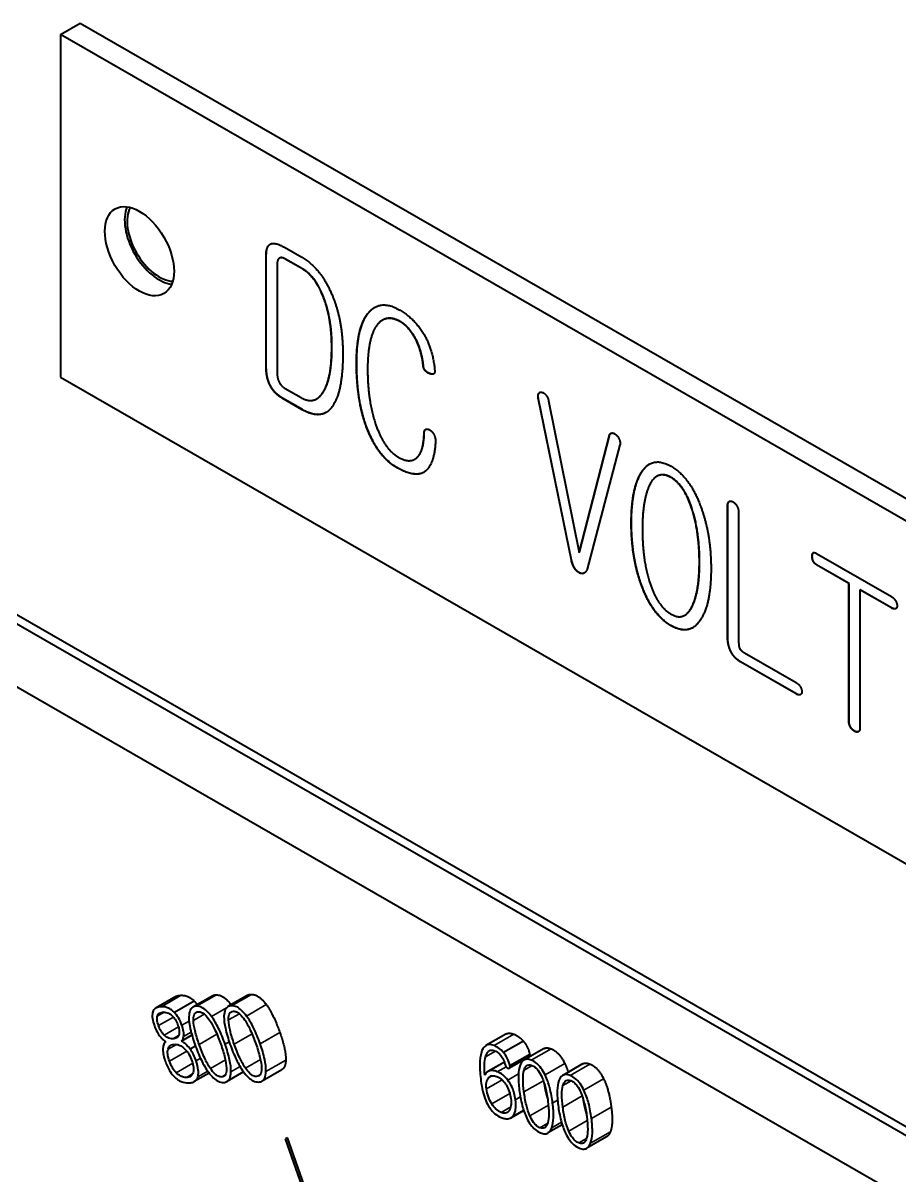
# Model space of a CAD drawing. Header units: millimetres. Extents: x 0 to 4752, y 0 to 3360.
# Drawn here: x 3914.72 to 3939.81, y 2625.77 to 2658.78 of the extents above; entities that cross this region are included whole.
import ezdxf

# ---------------------------------------------------------------- set-up
doc = ezdxf.new("R2010")
doc.units = ezdxf.units.MM
doc.header["$LTSCALE"] = 8
doc.layers.add('가시적인 것(ISO)', color=3, linetype='Continuous', lineweight=40)
doc.layers.add('가시적인 좁은 것(ISO)', color=3, linetype='Continuous', lineweight=35)

msp = doc.modelspace()

# ---------------------------------------------------------------- linework, layer by layer
at = {"layer": '가시적인 것(ISO)'}
for p, q in [((3915.785, 2658.451), (3916.351, 2658.776)), ((3916.351, 2658.776), (3953.12, 2637.602)), ((3952.555, 2637.276), (3915.785, 2658.451)), ((3915.785, 2658.451), (3915.785, 2648.64)), ((3922.196, 2652.359), (3922.693, 2652.072)), ((3921.673, 2648.918), (3921.673, 2652.126)), ((3921.678, 2648.921), (3921.678, 2652.129)), ((3922.053, 2652.044), (3922.058, 2652.047)), ((3922.709, 2651.737), (3922.222, 2652.018)), ((3922.715, 2651.74), (3922.227, 2652.021)), ((3921.991, 2651.89), (3921.991, 2648.729)), ((3924.998, 2650.267), (3925.004, 2650.271)), ((3926.166, 2648.975), (3926.172, 2648.978)), ((3915.785, 2648.64), (3952.555, 2627.466)), ((3922.222, 2648.311), (3922.673, 2648.051)), ((3922.704, 2647.707), (3922.134, 2648.035)), ((3922.709, 2647.711), (3922.14, 2648.038)), ((3923.115, 2648.018), (3923.121, 2648.021)), ((3929.464, 2648.001), (3929.47, 2648.004)), ((3930.408, 2643.395), (3929.464, 2648.001)), ((3930.414, 2643.399), (3929.47, 2648.004)), ((3929.756, 2647.957), (3930.634, 2643.621)), ((3904.189, 2647.794), (3965.283, 2612.612)), ((3926.192, 2647.027), (3926.197, 2647.03)), ((3930.634, 2643.621), (3931.49, 2646.953)), ((3930.639, 2643.624), (3931.496, 2646.956)), ((3931.49, 2646.953), (3931.496, 2646.956)), ((3931.798, 2646.699), (3930.859, 2643.141)), ((3965.056, 2612.477), (3906.225, 2646.356)), ((3925.923, 2646.286), (3925.928, 2646.29)), ((3932.852, 2645.798), (3932.858, 2645.801)), ((3934.876, 2641.214), (3934.876, 2644.944)), ((3934.881, 2641.217), (3934.881, 2644.947)), ((3935.194, 2644.761), (3935.194, 2641.037)), ((3930.408, 2643.395), (3930.414, 2643.399)), ((3930.634, 2643.621), (3930.639, 2643.624)), ((3937.42, 2643.592), (3939.564, 2642.357)), ((3938.348, 2642.731), (3937.42, 2643.266)), ((3938.354, 2642.734), (3937.425, 2643.269)), ((3909.195, 2642.847), (3962.086, 2612.389)), ((3938.348, 2642.731), (3938.354, 2642.734)), ((3938.348, 2638.775), (3938.348, 2642.731)), ((3938.354, 2638.779), (3938.354, 2642.734)), ((3938.666, 2642.548), (3938.672, 2642.551)), ((3938.666, 2642.548), (3938.666, 2638.592)), ((3939.564, 2642.031), (3938.666, 2642.548)), ((3939.569, 2642.034), (3938.672, 2642.551)), ((3933.651, 2641.82), (3933.657, 2641.824)), ((3934.973, 2640.772), (3934.979, 2640.776)), ((3935.358, 2640.747), (3936.835, 2639.896)), ((3936.84, 2639.567), (3935.245, 2640.485)), ((3936.846, 2639.57), (3935.25, 2640.489)), ((3938.394, 2638.612), (3938.4, 2638.616)), ((3919.087, 2630.903), (3918.522, 2630.577)), ((3919.615, 2630.774), (3919.049, 2630.448)), ((3920.144, 2630.927), (3919.578, 2630.601)), ((3921.147, 2630.94), (3920.581, 2630.615)), ((3918.749, 2630.458), (3918.562, 2630.35)), ((3919.551, 2629.796), (3919.251, 2629.623)), ((3928.529, 2629.828), (3927.964, 2629.502)), ((3919.654, 2629.48), (3919.503, 2629.393)), ((3929.034, 2629.627), (3928.468, 2629.301)), ((3929.202, 2629.18), (3928.636, 2628.854)), ((3929.217, 2629.244), (3928.651, 2628.918)), ((3929.613, 2629.41), (3929.048, 2629.084)), ((3922.122, 2628.809), (3921.556, 2628.483)), ((3928.49, 2629.029), (3928.017, 2628.757)), ((3930.725, 2628.974), (3930.159, 2628.648)), ((3920.039, 2628.715), (3919.614, 2628.47)), ((3921.03, 2628.744), (3920.553, 2628.47)), ((3928.143, 2628.637), (3928.036, 2628.575)), ((3929.044, 2627.642), (3928.682, 2627.434)), ((3930.146, 2627.234), (3929.737, 2626.998)), ((3922.286, 2626.859), (3922.23, 2626.827)), ((3924.027, 2621.712), (3922.23, 2626.827)), ((3924.084, 2621.745), (3922.286, 2626.859)), ((3931.415, 2626.887), (3930.849, 2626.561))]:
    msp.add_line(p, q, dxfattribs=at)
msp.add_ellipse((3918.048, 2652.242), major_axis=(-0.699, 1.213), ratio=0.578093, dxfattribs=at)
for major_axis, start_param, end_param in [((0.699, -1.213), 3.556693, 5.868085), ((0.647, -1.124), 3.488877, 5.935901)]:
    msp.add_ellipse((3918.614, 2652.568), major_axis=major_axis, ratio=0.578093, start_param=start_param, end_param=end_param, dxfattribs=at)
for points in [[(3921.673, 2652.126), (3921.673, 2652.393), (3921.806, 2652.453)], [(3921.678, 2652.129), (3921.678, 2652.377), (3921.793, 2652.446)], [(3921.806, 2652.453), (3921.939, 2652.506), (3922.196, 2652.359)], [(3922.052, 2652.044), (3921.991, 2652.008), (3921.991, 2651.89)], [(3922.222, 2652.018), (3922.114, 2652.08), (3922.052, 2652.044)], [(3922.227, 2652.021), (3922.12, 2652.083), (3922.058, 2652.047)], [(3922.693, 2652.072), (3923.242, 2651.756), (3923.56, 2650.992)], [(3923.304, 2650.944), (3923.078, 2651.524), (3922.709, 2651.737)], [(3923.31, 2650.947), (3923.084, 2651.528), (3922.715, 2651.74)], [(3923.55, 2649.497), (3923.55, 2650.327), (3923.304, 2650.944)], [(3923.556, 2649.5), (3923.556, 2650.331), (3923.31, 2650.947)], [(3923.56, 2650.992), (3923.868, 2650.251), (3923.868, 2649.314)], [(3924.607, 2650.49), (3924.94, 2650.879), (3925.479, 2650.569)], [(3924.612, 2650.493), (3924.692, 2650.586), (3924.782, 2650.639)], [(3924.258, 2649.036), (3924.258, 2650.08), (3924.607, 2650.49)], [(3924.264, 2649.039), (3924.264, 2650.083), (3924.612, 2650.493)], [(3925.515, 2650.222), (3925.12, 2650.45), (3924.863, 2650.152)], [(3925.52, 2650.225), (3925.223, 2650.397), (3925.004, 2650.271)], [(3925.479, 2650.569), (3925.961, 2650.291), (3926.228, 2649.794)], [(3924.863, 2650.152), (3924.576, 2649.802), (3924.576, 2648.859)], [(3925.93, 2649.763), (3925.751, 2650.086), (3925.515, 2650.222)], [(3925.936, 2649.767), (3925.756, 2650.09), (3925.52, 2650.225)], [(3926.166, 2648.975), (3926.125, 2649.408), (3925.93, 2649.763)], [(3926.172, 2648.978), (3926.131, 2649.411), (3925.936, 2649.767)], [(3926.228, 2649.794), (3926.448, 2649.376), (3926.499, 2648.831)], [(3923.278, 2648.171), (3923.55, 2648.542), (3923.55, 2649.497)], [(3923.284, 2648.174), (3923.556, 2648.546), (3923.556, 2649.5)], [(3923.868, 2649.314), (3923.868, 2648.347), (3923.632, 2647.902)], [(3924.612, 2647.041), (3924.258, 2647.856), (3924.258, 2649.036)], [(3924.617, 2647.045), (3924.264, 2647.859), (3924.264, 2649.039)], [(3926.346, 2648.741), (3926.176, 2648.809), (3926.166, 2648.975)], [(3926.351, 2648.745), (3926.182, 2648.812), (3926.172, 2648.978)], [(3921.791, 2648.393), (3921.673, 2648.621), (3921.673, 2648.918)], [(3921.796, 2648.396), (3921.678, 2648.625), (3921.678, 2648.921)], [(3921.991, 2648.729), (3921.991, 2648.592), (3922.052, 2648.486)], [(3924.576, 2648.859), (3924.576, 2647.975), (3924.807, 2647.291)], [(3926.499, 2648.831), (3926.51, 2648.677), (3926.346, 2648.741)], [(3926.469, 2648.733), (3926.43, 2648.713), (3926.351, 2648.745)], [(3922.134, 2648.035), (3921.909, 2648.165), (3921.791, 2648.393)], [(3922.14, 2648.038), (3921.914, 2648.168), (3921.796, 2648.396)], [(3922.052, 2648.486), (3922.109, 2648.376), (3922.222, 2648.311)], [(3922.673, 2648.051), (3923.037, 2647.841), (3923.278, 2648.171)], [(3923.121, 2648.021), (3923.208, 2648.071), (3923.284, 2648.174)], [(3929.464, 2648.001), (3929.438, 2648.117), (3929.474, 2648.173)], [(3929.47, 2648.004), (3929.444, 2648.12), (3929.48, 2648.176)], [(3929.474, 2648.173), (3929.505, 2648.221), (3929.567, 2648.203)], [(3929.48, 2648.176), (3929.49, 2648.192), (3929.503, 2648.2)], [(3929.567, 2648.203), (3929.628, 2648.191), (3929.68, 2648.126)], [(3929.68, 2648.126), (3929.736, 2648.058), (3929.756, 2647.957)], [(3923.632, 2647.902), (3923.335, 2647.344), (3922.704, 2647.707)], [(3923.388, 2647.627), (3923.119, 2647.475), (3922.709, 2647.711)], [(3924.807, 2647.291), (3925.048, 2646.583), (3925.458, 2646.346)], [(3925.417, 2646.044), (3924.92, 2646.33), (3924.612, 2647.041)], [(3925.423, 2646.047), (3924.925, 2646.334), (3924.617, 2647.045)], [(3925.981, 2646.33), (3926.181, 2646.505), (3926.192, 2647.027)], [(3925.987, 2646.333), (3926.187, 2646.509), (3926.197, 2647.03)], [(3926.192, 2647.027), (3926.192, 2647.122), (3926.243, 2647.146)], [(3926.197, 2647.03), (3926.197, 2647.117), (3926.24, 2647.145)], [(3926.243, 2647.146), (3926.294, 2647.164), (3926.361, 2647.125)], [(3926.361, 2647.125), (3926.428, 2647.081), (3926.469, 2647.004)], [(3926.469, 2647.004), (3926.52, 2646.909), (3926.52, 2646.803)], [(3931.49, 2646.953), (3931.506, 2647.039), (3931.567, 2647.039)], [(3931.496, 2646.956), (3931.506, 2647.013), (3931.536, 2647.032)], [(3931.567, 2647.039), (3931.618, 2647.045), (3931.68, 2646.992)], [(3931.68, 2646.992), (3931.747, 2646.936), (3931.777, 2646.859)], [(3926.52, 2646.803), (3926.479, 2646.067), (3926.171, 2645.906)], [(3931.777, 2646.859), (3931.813, 2646.773), (3931.798, 2646.699)], [(3925.458, 2646.346), (3925.792, 2646.155), (3925.981, 2646.33)], [(3925.928, 2646.29), (3925.959, 2646.307), (3925.987, 2646.333)], [(3926.171, 2645.906), (3925.904, 2645.763), (3925.417, 2646.044)], [(3926.177, 2645.91), (3925.91, 2645.767), (3925.423, 2646.047)], [(3932.398, 2645.891), (3932.706, 2646.407), (3933.26, 2646.088)], [(3932.404, 2645.894), (3932.509, 2646.071), (3932.644, 2646.15)], [(3933.26, 2646.088), (3933.814, 2645.769), (3934.121, 2644.898)], [(3926.188, 2645.915), (3926.182, 2645.912), (3926.177, 2645.91)], [(3932.121, 2644.461), (3932.121, 2645.427), (3932.398, 2645.891)], [(3932.127, 2644.464), (3932.127, 2645.431), (3932.404, 2645.894)], [(3933.26, 2645.762), (3932.855, 2645.995), (3932.634, 2645.529)], [(3933.265, 2645.765), (3933.031, 2645.9), (3932.858, 2645.801)], [(3933.87, 2644.817), (3933.655, 2645.535), (3933.26, 2645.762)], [(3933.876, 2644.821), (3933.66, 2645.538), (3933.265, 2645.765)], [(3932.634, 2645.529), (3932.439, 2645.108), (3932.439, 2644.278)], [(3934.876, 2644.944), (3934.876, 2645.045), (3934.922, 2645.078)], [(3934.881, 2644.947), (3934.881, 2645.047), (3934.926, 2645.08)], [(3934.922, 2645.078), (3934.968, 2645.105), (3935.035, 2645.066)], [(3935.035, 2645.066), (3935.096, 2645.031), (3935.142, 2644.951)], [(3934.07, 2643.338), (3934.07, 2644.169), (3933.87, 2644.817)], [(3934.076, 2643.342), (3934.076, 2644.172), (3933.876, 2644.821)], [(3934.121, 2644.898), (3934.404, 2644.113), (3934.404, 2643.146)], [(3935.142, 2644.951), (3935.194, 2644.862), (3935.194, 2644.761)], [(3932.398, 2642.718), (3932.121, 2643.5), (3932.121, 2644.461)], [(3932.404, 2642.721), (3932.127, 2643.503), (3932.127, 2644.464)], [(3932.439, 2644.278), (3932.439, 2643.453), (3932.634, 2642.807)], [(3930.623, 2643.04), (3930.475, 2643.126), (3930.408, 2643.395)], [(3930.629, 2643.043), (3930.48, 2643.129), (3930.414, 2643.399)], [(3933.87, 2642.095), (3934.07, 2642.514), (3934.07, 2643.338)], [(3933.876, 2642.099), (3934.076, 2642.517), (3934.076, 2643.342)], [(3937.297, 2643.503), (3937.291, 2643.666), (3937.42, 2643.592)], [(3937.42, 2643.266), (3937.302, 2643.334), (3937.297, 2643.503)], [(3937.302, 2643.506), (3937.3, 2643.589), (3937.331, 2643.61)], [(3937.425, 2643.269), (3937.307, 2643.337), (3937.302, 2643.506)], [(3930.859, 2643.141), (3930.777, 2642.951), (3930.623, 2643.04)], [(3930.775, 2643.029), (3930.712, 2642.995), (3930.629, 2643.043)], [(3934.404, 2643.146), (3934.404, 2642.186), (3934.121, 2641.725)], [(3933.26, 2641.522), (3932.706, 2641.841), (3932.398, 2642.718)], [(3933.265, 2641.525), (3932.711, 2641.844), (3932.404, 2642.721)], [(3932.634, 2642.807), (3932.855, 2642.087), (3933.26, 2641.854)], [(3939.564, 2642.357), (3939.63, 2642.319), (3939.682, 2642.242)], [(3933.26, 2641.854), (3933.655, 2641.626), (3933.87, 2642.095)], [(3933.657, 2641.824), (3933.783, 2641.896), (3933.876, 2642.099)], [(3939.692, 2642.011), (3939.646, 2641.984), (3939.564, 2642.031)], [(3939.695, 2642.012), (3939.649, 2641.989), (3939.569, 2642.034)], [(3939.682, 2642.242), (3939.723, 2642.171), (3939.728, 2642.103)], [(3939.728, 2642.103), (3939.733, 2642.034), (3939.692, 2642.011)], [(3934.121, 2641.725), (3933.814, 2641.203), (3933.26, 2641.522)], [(3933.878, 2641.464), (3933.623, 2641.319), (3933.265, 2641.525)], [(3934.973, 2640.772), (3934.876, 2640.959), (3934.876, 2641.214)], [(3934.979, 2640.776), (3934.881, 2640.962), (3934.881, 2641.217)], [(3935.194, 2641.037), (3935.194, 2640.924), (3935.224, 2640.865)], [(3935.245, 2640.485), (3935.065, 2640.589), (3934.973, 2640.772)], [(3935.25, 2640.489), (3935.071, 2640.592), (3934.979, 2640.776)], [(3935.224, 2640.865), (3935.26, 2640.803), (3935.358, 2640.747)], [(3936.835, 2639.896), (3936.912, 2639.852), (3936.958, 2639.778)], [(3936.958, 2639.778), (3936.999, 2639.706), (3937.004, 2639.638)], [(3936.963, 2639.549), (3936.917, 2639.522), (3936.84, 2639.567)], [(3936.966, 2639.551), (3936.92, 2639.527), (3936.846, 2639.57)], [(3937.004, 2639.638), (3937.004, 2639.573), (3936.963, 2639.549)], [(3938.394, 2638.612), (3938.348, 2638.692), (3938.348, 2638.775)], [(3938.4, 2638.616), (3938.354, 2638.696), (3938.354, 2638.779)], [(3938.507, 2638.5), (3938.44, 2638.538), (3938.394, 2638.612)], [(3938.513, 2638.503), (3938.446, 2638.542), (3938.4, 2638.616)], [(3938.615, 2638.485), (3938.569, 2638.465), (3938.507, 2638.5)], [(3938.62, 2638.489), (3938.574, 2638.468), (3938.513, 2638.503)], [(3938.666, 2638.592), (3938.666, 2638.509), (3938.615, 2638.485)], [(3938.624, 2638.49), (3938.622, 2638.49), (3938.62, 2638.489)], [(3919.087, 2630.903), (3919.149, 2630.939), (3919.246, 2630.94)], [(3919.246, 2630.94), (3919.453, 2630.943), (3919.615, 2630.774)], [(3919.615, 2630.774), (3919.66, 2630.727), (3919.699, 2630.671)], [(3920.144, 2630.927), (3920.188, 2630.952), (3920.248, 2630.953)], [(3920.248, 2630.953), (3920.456, 2630.956), (3920.67, 2630.666)], [(3921.147, 2630.94), (3921.191, 2630.966), (3921.251, 2630.966)], [(3921.251, 2630.966), (3921.461, 2630.969), (3921.677, 2630.673)], [(3921.677, 2630.673), (3921.888, 2630.387), (3922.066, 2629.879)], [(3922.066, 2629.879), (3922.244, 2629.374), (3922.235, 2629.085)], [(3928.529, 2629.828), (3928.622, 2629.881), (3928.763, 2629.826)], [(3928.763, 2629.826), (3928.915, 2629.766), (3929.034, 2629.627)], [(3929.034, 2629.627), (3929.168, 2629.466), (3929.217, 2629.244)], [(3929.217, 2629.244), (3929.226, 2629.193), (3929.202, 2629.18)], [(3929.613, 2629.41), (3929.698, 2629.459), (3929.827, 2629.408)], [(3929.827, 2629.408), (3930.059, 2629.317), (3930.219, 2628.984)], [(3922.235, 2629.085), (3922.23, 2628.871), (3922.122, 2628.809)], [(3928.489, 2629.032), (3928.49, 2629.03), (3928.49, 2629.029)], [(3928.945, 2629.032), (3928.96, 2629.022), (3928.975, 2629.012)], [(3930.219, 2628.984), (3930.274, 2628.871), (3930.317, 2628.739)], [(3930.725, 2628.974), (3930.81, 2629.022), (3930.939, 2628.972)], [(3930.939, 2628.972), (3931.171, 2628.88), (3931.331, 2628.547)], [(3931.331, 2628.547), (3931.487, 2628.226), (3931.549, 2627.741)], [(3929.625, 2628.438), (3929.663, 2628.167), (3929.729, 2627.964)], [(3930.736, 2628.002), (3930.775, 2627.731), (3930.841, 2627.527)], [(3931.549, 2627.741), (3931.61, 2627.259), (3931.523, 2627.033)], [(3931.523, 2627.033), (3931.484, 2626.927), (3931.415, 2626.887)]]:
    msp.add_open_spline(points, degree=2, dxfattribs=at)
for points, knots in [([(3918.68, 2630.614), (3918.638, 2630.614), (3918.597, 2630.608), (3918.529, 2630.584), (3918.501, 2630.567), (3918.452, 2630.516), (3918.434, 2630.482), (3918.424, 2630.44)], [-0.06915213, -0.06915213, -0.06915213, -0.06915213, -0.04431365, -0.04431365, -0.02283702, -0.02283702, 0, 0, 0, 0]), ([(3918.562, 2630.35), (3918.568, 2630.368), (3918.576, 2630.383), (3918.597, 2630.41), (3918.609, 2630.421), (3918.655, 2630.45), (3918.694, 2630.457), (3918.735, 2630.458)], [-0.04510569, -0.04510569, -0.04510569, -0.04510569, -0.03487491, -0.03487491, -0.02424147, -0.02424147, 0, 0, 0, 0]), ([(3919.049, 2630.448), (3919.022, 2630.476), (3918.994, 2630.501), (3918.936, 2630.543), (3918.906, 2630.56), (3918.808, 2630.605), (3918.741, 2630.615), (3918.68, 2630.614)], [-0.06771176, -0.06771176, -0.06771176, -0.06771176, -0.05229404, -0.05229404, -0.03639937, -0.03639937, 0, 0, 0, 0]), ([(3918.735, 2630.458), (3918.781, 2630.459), (3918.83, 2630.45), (3918.915, 2630.409), (3918.949, 2630.386), (3918.981, 2630.356)], [-0.04530041, -0.04530041, -0.04530041, -0.04530041, -0.01808286, -0.01808286, 0, 0, 0, 0]), ([(3919.265, 2630.08), (3919.239, 2630.153), (3919.207, 2630.227), (3919.131, 2630.353), (3919.093, 2630.403), (3919.049, 2630.448)], [-0.05490986, -0.05490986, -0.05490986, -0.05490986, -0.02467919, -0.02467919, 0, 0, 0, 0]), ([(3919.683, 2630.627), (3919.642, 2630.627), (3919.605, 2630.618), (3919.542, 2630.579), (3919.519, 2630.551), (3919.476, 2630.462), (3919.466, 2630.396), (3919.464, 2630.325)], [-0.08068744, -0.08068744, -0.08068744, -0.08068744, -0.0564576, -0.0564576, -0.03310081, -0.03310081, 0, 0, 0, 0]), ([(3919.593, 2630.221), (3919.592, 2630.278), (3919.597, 2630.334), (3919.624, 2630.406), (3919.639, 2630.43), (3919.681, 2630.463), (3919.708, 2630.471), (3919.738, 2630.471)], [-0.06062977, -0.06062977, -0.06062977, -0.06062977, -0.03469408, -0.03469408, -0.01781987, -0.01781987, 0, 0, 0, 0]), ([(3920.109, 2630.333), (3920.066, 2630.392), (3920.019, 2630.448), (3919.924, 2630.536), (3919.878, 2630.569), (3919.779, 2630.617), (3919.729, 2630.628), (3919.683, 2630.627)], [-0.08043735, -0.08043735, -0.08043735, -0.08043735, -0.05283354, -0.05283354, -0.02780895, -0.02780895, 0, 0, 0, 0]), ([(3919.738, 2630.471), (3919.766, 2630.472), (3919.795, 2630.465), (3919.857, 2630.436), (3919.888, 2630.415), (3919.967, 2630.343), (3920.013, 2630.286), (3920.054, 2630.227)], [-0.06015213, -0.06015213, -0.06015213, -0.06015213, -0.04359102, -0.04359102, -0.02696915, -0.02696915, 0, 0, 0, 0]), ([(3920.686, 2630.641), (3920.645, 2630.64), (3920.608, 2630.631), (3920.545, 2630.592), (3920.522, 2630.564), (3920.479, 2630.475), (3920.469, 2630.409), (3920.467, 2630.338)], [-0.08068744, -0.08068744, -0.08068744, -0.08068744, -0.0564576, -0.0564576, -0.03310081, -0.03310081, 0, 0, 0, 0]), ([(3920.596, 2630.234), (3920.595, 2630.291), (3920.6, 2630.347), (3920.627, 2630.42), (3920.642, 2630.443), (3920.684, 2630.476), (3920.711, 2630.484), (3920.74, 2630.484)], [-0.06062977, -0.06062977, -0.06062977, -0.06062977, -0.03469408, -0.03469408, -0.01781987, -0.01781987, 0, 0, 0, 0]), ([(3921.112, 2630.347), (3921.069, 2630.406), (3921.022, 2630.461), (3920.927, 2630.549), (3920.881, 2630.583), (3920.782, 2630.631), (3920.732, 2630.641), (3920.686, 2630.641)], [-0.08043735, -0.08043735, -0.08043735, -0.08043735, -0.05283354, -0.05283354, -0.02780895, -0.02780895, 0, 0, 0, 0]), ([(3920.74, 2630.484), (3920.768, 2630.485), (3920.798, 2630.479), (3920.86, 2630.45), (3920.891, 2630.428), (3920.97, 2630.357), (3921.016, 2630.299), (3921.056, 2630.24)], [-0.06015213, -0.06015213, -0.06015213, -0.06015213, -0.04359102, -0.04359102, -0.02696915, -0.02696915, 0, 0, 0, 0]), ([(3918.424, 2630.44), (3918.419, 2630.416), (3918.416, 2630.392), (3918.415, 2630.337), (3918.417, 2630.308), (3918.43, 2630.211), (3918.449, 2630.14), (3918.474, 2630.069)], [-0.05407742, -0.05407742, -0.05407742, -0.05407742, -0.04170387, -0.04170387, -0.02885401, -0.02885401, 0, 0, 0, 0]), ([(3918.593, 2630.071), (3918.573, 2630.129), (3918.558, 2630.187), (3918.55, 2630.282), (3918.553, 2630.318), (3918.562, 2630.35)], [-0.04154708, -0.04154708, -0.04154708, -0.04154708, -0.01773425, -0.01773425, 0, 0, 0, 0]), ([(3918.981, 2630.356), (3918.999, 2630.339), (3919.016, 2630.32), (3919.048, 2630.28), (3919.063, 2630.258), (3919.107, 2630.186), (3919.131, 2630.132), (3919.15, 2630.078)], [-0.04176558, -0.04176558, -0.04176558, -0.04176558, -0.03193271, -0.03193271, -0.02197825, -0.02197825, 0, 0, 0, 0]), ([(3919.464, 2630.325), (3919.462, 2630.219), (3919.478, 2630.1), (3919.536, 2629.834), (3919.583, 2629.678), (3919.636, 2629.529)], [-0.1107241, -0.1107241, -0.1107241, -0.1107241, -0.0614603, -0.0614603, 0, 0, 0, 0]), ([(3919.758, 2629.53), (3919.712, 2629.66), (3919.669, 2629.797), (3919.614, 2630.025), (3919.596, 2630.129), (3919.593, 2630.221)], [-0.0950204, -0.0950204, -0.0950204, -0.0950204, -0.04148092, -0.04148092, 0, 0, 0, 0]), ([(3920.054, 2630.227), (3920.116, 2630.136), (3920.171, 2630.033), (3920.278, 2629.805), (3920.331, 2629.668), (3920.376, 2629.538)], [-0.09489707, -0.09489707, -0.09489707, -0.09489707, -0.0534092, -0.0534092, 0, 0, 0, 0]), ([(3920.498, 2629.54), (3920.445, 2629.69), (3920.383, 2629.846), (3920.253, 2630.11), (3920.186, 2630.229), (3920.109, 2630.333)], [-0.1110915, -0.1110915, -0.1110915, -0.1110915, -0.0494916, -0.0494916, 0, 0, 0, 0]), ([(3920.467, 2630.338), (3920.465, 2630.232), (3920.481, 2630.113), (3920.538, 2629.848), (3920.586, 2629.691), (3920.639, 2629.542)], [-0.1107241, -0.1107241, -0.1107241, -0.1107241, -0.0614603, -0.0614603, 0, 0, 0, 0]), ([(3920.76, 2629.543), (3920.715, 2629.673), (3920.672, 2629.81), (3920.617, 2630.039), (3920.599, 2630.142), (3920.596, 2630.234)], [-0.0950204, -0.0950204, -0.0950204, -0.0950204, -0.04148092, -0.04148092, 0, 0, 0, 0]), ([(3921.056, 2630.24), (3921.119, 2630.149), (3921.174, 2630.046), (3921.28, 2629.818), (3921.334, 2629.682), (3921.379, 2629.552)], [-0.09489707, -0.09489707, -0.09489707, -0.09489707, -0.0534092, -0.0534092, 0, 0, 0, 0]), ([(3921.501, 2629.553), (3921.448, 2629.703), (3921.386, 2629.859), (3921.256, 2630.124), (3921.189, 2630.242), (3921.112, 2630.347)], [-0.1110915, -0.1110915, -0.1110915, -0.1110915, -0.0494916, -0.0494916, 0, 0, 0, 0]), ([(3918.474, 2630.069), (3918.495, 2630.011), (3918.52, 2629.952), (3918.579, 2629.843), (3918.611, 2629.794), (3918.647, 2629.749)], [-0.04641382, -0.04641382, -0.04641382, -0.04641382, -0.02231225, -0.02231225, 0, 0, 0, 0]), ([(3918.756, 2629.799), (3918.739, 2629.816), (3918.723, 2629.834), (3918.692, 2629.873), (3918.678, 2629.894), (3918.635, 2629.966), (3918.612, 2630.019), (3918.593, 2630.071)], [-0.04065357, -0.04065357, -0.04065357, -0.04065357, -0.03118607, -0.03118607, -0.02151807, -0.02151807, 0, 0, 0, 0]), ([(3919.003, 2629.694), (3918.978, 2629.694), (3918.952, 2629.696), (3918.901, 2629.708), (3918.876, 2629.717), (3918.819, 2629.746), (3918.787, 2629.769), (3918.756, 2629.799)], [-0.04554297, -0.04554297, -0.04554297, -0.04554297, -0.03061436, -0.03061436, -0.01732928, -0.01732928, 0, 0, 0, 0]), ([(3919.175, 2629.805), (3919.169, 2629.787), (3919.161, 2629.771), (3919.14, 2629.743), (3919.128, 2629.732), (3919.082, 2629.703), (3919.044, 2629.695), (3919.003, 2629.694)], [-0.04532425, -0.04532425, -0.04532425, -0.04532425, -0.03487391, -0.03487391, -0.02413803, -0.02413803, 0, 0, 0, 0]), ([(3919.15, 2630.078), (3919.16, 2630.048), (3919.169, 2630.018), (3919.182, 2629.961), (3919.186, 2629.934), (3919.19, 2629.87), (3919.186, 2629.835), (3919.175, 2629.805)], [-0.04122311, -0.04122311, -0.04122311, -0.04122311, -0.02883464, -0.02883464, -0.01752909, -0.01752909, 0, 0, 0, 0]), ([(3919.311, 2629.758), (3919.318, 2629.803), (3919.317, 2629.853), (3919.302, 2629.962), (3919.286, 2630.021), (3919.265, 2630.08)], [-0.04692104, -0.04692104, -0.04692104, -0.04692104, -0.02419071, -0.02419071, 0, 0, 0, 0]), ([(3918.647, 2629.749), (3918.671, 2629.72), (3918.697, 2629.693), (3918.748, 2629.648), (3918.773, 2629.631), (3918.798, 2629.617)], [-0.02801465, -0.02801465, -0.02801465, -0.02801465, -0.01348412, -0.01348412, 0, 0, 0, 0]), ([(3918.798, 2629.617), (3918.772, 2629.59), (3918.752, 2629.557), (3918.724, 2629.477), (3918.717, 2629.432), (3918.717, 2629.382)], [-0.04643335, -0.04643335, -0.04643335, -0.04643335, -0.02288948, -0.02288948, 0, 0, 0, 0]), ([(3918.865, 2629.393), (3918.871, 2629.416), (3918.88, 2629.437), (3918.903, 2629.474), (3918.917, 2629.489), (3918.967, 2629.527), (3919.011, 2629.537), (3919.058, 2629.538)], [-0.05379278, -0.05379278, -0.05379278, -0.05379278, -0.04091921, -0.04091921, -0.02808489, -0.02808489, 0, 0, 0, 0]), ([(3919.058, 2629.538), (3919.086, 2629.538), (3919.115, 2629.535), (3919.173, 2629.52), (3919.201, 2629.509), (3919.271, 2629.47), (3919.311, 2629.439), (3919.349, 2629.399)], [-0.05361032, -0.05361032, -0.05361032, -0.05361032, -0.03702101, -0.03702101, -0.02189017, -0.02189017, 0, 0, 0, 0]), ([(3919.251, 2629.623), (3919.266, 2629.638), (3919.279, 2629.657), (3919.299, 2629.702), (3919.307, 2629.729), (3919.311, 2629.758)], [-0.02846102, -0.02846102, -0.02846102, -0.02846102, -0.01475287, -0.01475287, 0, 0, 0, 0]), ([(3919.503, 2629.393), (3919.467, 2629.443), (3919.429, 2629.488), (3919.342, 2629.567), (3919.297, 2629.599), (3919.251, 2629.623)], [-0.04774051, -0.04774051, -0.04774051, -0.04774051, -0.02439817, -0.02439817, 0, 0, 0, 0]), ([(3919.636, 2629.529), (3919.688, 2629.379), (3919.75, 2629.224), (3919.879, 2628.961), (3919.946, 2628.843), (3920.022, 2628.738)], [-0.1105947, -0.1105947, -0.1105947, -0.1105947, -0.0492863, -0.0492863, 0, 0, 0, 0]), ([(3920.077, 2628.844), (3920.016, 2628.935), (3919.962, 2629.038), (3919.856, 2629.265), (3919.803, 2629.401), (3919.758, 2629.53)], [-0.09442381, -0.09442381, -0.09442381, -0.09442381, -0.0531236, -0.0531236, 0, 0, 0, 0]), ([(3920.376, 2629.538), (3920.422, 2629.409), (3920.465, 2629.273), (3920.518, 2629.045), (3920.536, 2628.942), (3920.538, 2628.85)], [-0.09482066, -0.09482066, -0.09482066, -0.09482066, -0.04153437, -0.04153437, 0, 0, 0, 0]), ([(3920.667, 2628.746), (3920.67, 2628.852), (3920.654, 2628.971), (3920.598, 2629.235), (3920.55, 2629.391), (3920.498, 2629.54)], [-0.1105512, -0.1105512, -0.1105512, -0.1105512, -0.0612203, -0.0612203, 0, 0, 0, 0]), ([(3920.639, 2629.542), (3920.691, 2629.393), (3920.753, 2629.238), (3920.882, 2628.974), (3920.948, 2628.856), (3921.025, 2628.751)], [-0.1105947, -0.1105947, -0.1105947, -0.1105947, -0.0492863, -0.0492863, 0, 0, 0, 0]), ([(3921.08, 2628.857), (3921.019, 2628.948), (3920.964, 2629.051), (3920.859, 2629.278), (3920.806, 2629.414), (3920.76, 2629.543)], [-0.09442381, -0.09442381, -0.09442381, -0.09442381, -0.0531236, -0.0531236, 0, 0, 0, 0]), ([(3921.379, 2629.552), (3921.425, 2629.422), (3921.467, 2629.286), (3921.521, 2629.058), (3921.538, 2628.955), (3921.541, 2628.863)], [-0.09482066, -0.09482066, -0.09482066, -0.09482066, -0.04153437, -0.04153437, 0, 0, 0, 0]), ([(3921.669, 2628.76), (3921.673, 2628.865), (3921.657, 2628.984), (3921.601, 2629.249), (3921.553, 2629.404), (3921.501, 2629.553)], [-0.1105512, -0.1105512, -0.1105512, -0.1105512, -0.0612203, -0.0612203, 0, 0, 0, 0]), ([(3928.198, 2629.5), (3928.144, 2629.521), (3928.093, 2629.532), (3928.001, 2629.524), (3927.962, 2629.507), (3927.884, 2629.437), (3927.853, 2629.376), (3927.832, 2629.307)], [-0.09534042, -0.09534042, -0.09534042, -0.09534042, -0.06671141, -0.06671141, -0.03886742, -0.03886742, 0, 0, 0, 0]), ([(3928.468, 2629.301), (3928.428, 2629.348), (3928.386, 2629.388), (3928.293, 2629.456), (3928.245, 2629.482), (3928.198, 2629.5)], [-0.04944895, -0.04944895, -0.04944895, -0.04944895, -0.02556383, -0.02556383, 0, 0, 0, 0]), ([(3918.717, 2629.382), (3918.718, 2629.334), (3918.725, 2629.283), (3918.748, 2629.172), (3918.765, 2629.112), (3918.786, 2629.052)], [-0.04646576, -0.04646576, -0.04646576, -0.04646576, -0.02440718, -0.02440718, 0, 0, 0, 0]), ([(3918.906, 2629.054), (3918.882, 2629.121), (3918.864, 2629.188), (3918.852, 2629.304), (3918.854, 2629.351), (3918.865, 2629.393)], [-0.05021029, -0.05021029, -0.05021029, -0.05021029, -0.02272057, -0.02272057, 0, 0, 0, 0]), ([(3919.349, 2629.399), (3919.37, 2629.378), (3919.39, 2629.355), (3919.429, 2629.304), (3919.447, 2629.278), (3919.499, 2629.19), (3919.528, 2629.126), (3919.55, 2629.062)], [-0.0503727, -0.0503727, -0.0503727, -0.0503727, -0.03835642, -0.03835642, -0.02626368, -0.02626368, 0, 0, 0, 0]), ([(3919.668, 2629.064), (3919.646, 2629.124), (3919.621, 2629.185), (3919.566, 2629.296), (3919.536, 2629.346), (3919.503, 2629.393)], [-0.04655552, -0.04655552, -0.04655552, -0.04655552, -0.02179241, -0.02179241, 0, 0, 0, 0]), ([(3927.832, 2629.307), (3927.802, 2629.207), (3927.79, 2629.089), (3927.786, 2628.817), (3927.8, 2628.652), (3927.82, 2628.49)], [-0.1253067, -0.1253067, -0.1253067, -0.1253067, -0.0695953, -0.0695953, 0, 0, 0, 0]), ([(3927.927, 2628.654), (3927.919, 2628.757), (3927.916, 2628.86), (3927.924, 2629.036), (3927.934, 2629.114), (3927.953, 2629.182)], [-0.08293275, -0.08293275, -0.08293275, -0.08293275, -0.03768358, -0.03768358, 0, 0, 0, 0]), ([(3927.953, 2629.182), (3927.97, 2629.241), (3927.994, 2629.296), (3928.053, 2629.352), (3928.079, 2629.365), (3928.141, 2629.373), (3928.175, 2629.367), (3928.212, 2629.353)], [-0.07134722, -0.07134722, -0.07134722, -0.07134722, -0.03864152, -0.03864152, -0.01976601, -0.01976601, 0, 0, 0, 0]), ([(3928.212, 2629.353), (3928.232, 2629.345), (3928.251, 2629.336), (3928.29, 2629.312), (3928.308, 2629.299), (3928.357, 2629.257), (3928.385, 2629.224), (3928.411, 2629.188)], [-0.03722763, -0.03722763, -0.03722763, -0.03722763, -0.02674099, -0.02674099, -0.01695645, -0.01695645, 0, 0, 0, 0]), ([(3928.411, 2629.188), (3928.434, 2629.153), (3928.454, 2629.116), (3928.49, 2629.035), (3928.504, 2628.991), (3928.515, 2628.948)], [-0.03356288, -0.03356288, -0.03356288, -0.03356288, -0.01779236, -0.01779236, 0, 0, 0, 0]), ([(3928.651, 2628.918), (3928.635, 2628.991), (3928.611, 2629.066), (3928.545, 2629.198), (3928.509, 2629.252), (3928.468, 2629.301)], [-0.05538209, -0.05538209, -0.05538209, -0.05538209, -0.0248305, -0.0248305, 0, 0, 0, 0]), ([(3918.786, 2629.052), (3918.822, 2628.951), (3918.868, 2628.847), (3918.966, 2628.694), (3919.009, 2628.64), (3919.057, 2628.594)], [-0.06856266, -0.06856266, -0.06856266, -0.06856266, -0.02687934, -0.02687934, 0, 0, 0, 0]), ([(3919.101, 2628.723), (3919.059, 2628.766), (3919.022, 2628.814), (3918.955, 2628.928), (3918.928, 2628.991), (3918.906, 2629.054)], [-0.04950681, -0.04950681, -0.04950681, -0.04950681, -0.02580854, -0.02580854, 0, 0, 0, 0]), ([(3919.55, 2629.062), (3919.571, 2629), (3919.587, 2628.937), (3919.598, 2628.823), (3919.595, 2628.773), (3919.583, 2628.729)], [-0.04998373, -0.04998373, -0.04998373, -0.04998373, -0.02421284, -0.02421284, 0, 0, 0, 0]), ([(3919.718, 2628.603), (3919.727, 2628.63), (3919.732, 2628.66), (3919.738, 2628.726), (3919.736, 2628.762), (3919.723, 2628.884), (3919.699, 2628.975), (3919.668, 2629.064)], [-0.06850631, -0.06850631, -0.06850631, -0.06850631, -0.05280111, -0.05280111, -0.03660124, -0.03660124, 0, 0, 0, 0]), ([(3920.395, 2628.6), (3920.366, 2628.6), (3920.336, 2628.606), (3920.271, 2628.636), (3920.239, 2628.659), (3920.161, 2628.731), (3920.117, 2628.786), (3920.077, 2628.844)], [-0.0606517, -0.0606517, -0.0606517, -0.0606517, -0.04343053, -0.04343053, -0.02630267, -0.02630267, 0, 0, 0, 0]), ([(3920.538, 2628.85), (3920.539, 2628.793), (3920.535, 2628.737), (3920.508, 2628.664), (3920.493, 2628.641), (3920.451, 2628.608), (3920.425, 2628.601), (3920.395, 2628.6)], [-0.06036726, -0.06036726, -0.06036726, -0.06036726, -0.03433895, -0.03433895, -0.01769854, -0.01769854, 0, 0, 0, 0]), ([(3921.398, 2628.613), (3921.369, 2628.613), (3921.339, 2628.619), (3921.274, 2628.649), (3921.242, 2628.672), (3921.164, 2628.744), (3921.119, 2628.8), (3921.08, 2628.857)], [-0.0606517, -0.0606517, -0.0606517, -0.0606517, -0.04343053, -0.04343053, -0.02630267, -0.02630267, 0, 0, 0, 0]), ([(3921.541, 2628.863), (3921.542, 2628.806), (3921.537, 2628.75), (3921.511, 2628.677), (3921.496, 2628.654), (3921.454, 2628.622), (3921.428, 2628.614), (3921.398, 2628.613)], [-0.06036726, -0.06036726, -0.06036726, -0.06036726, -0.03433895, -0.03433895, -0.01769854, -0.01769854, 0, 0, 0, 0]), ([(3928.515, 2628.948), (3928.517, 2628.94), (3928.52, 2628.932), (3928.526, 2628.916), (3928.529, 2628.909), (3928.537, 2628.894), (3928.542, 2628.886), (3928.555, 2628.873), (3928.562, 2628.867), (3928.58, 2628.856), (3928.591, 2628.852), (3928.602, 2628.85)], [-0.01949719, -0.01949719, -0.01949719, -0.01949719, -0.01607522, -0.01607522, -0.01308771, -0.01308771, -0.0096616, -0.0096616, -0.00585314, -0.00585314, 0, 0, 0, 0]), ([(3928.602, 2628.85), (3928.612, 2628.848), (3928.622, 2628.848), (3928.636, 2628.853), (3928.642, 2628.857), (3928.649, 2628.867), (3928.652, 2628.874), (3928.654, 2628.893), (3928.653, 2628.905), (3928.651, 2628.918)], [-0.01913822, -0.01913822, -0.01913822, -0.01913822, -0.01342189, -0.01342189, -0.00942521, -0.00942521, -0.00542663, -0.00542663, 0, 0, 0, 0]), ([(3928.939, 2628.939), (3928.908, 2628.855), (3928.895, 2628.753), (3928.887, 2628.516), (3928.898, 2628.37), (3928.916, 2628.227)], [-0.1107241, -0.1107241, -0.1107241, -0.1107241, -0.0614603, -0.0614603, 0, 0, 0, 0]), ([(3929.261, 2629.082), (3929.216, 2629.1), (3929.173, 2629.11), (3929.094, 2629.107), (3929.06, 2629.095), (3928.989, 2629.043), (3928.96, 2628.995), (3928.939, 2628.939)], [-0.08068744, -0.08068744, -0.08068744, -0.08068744, -0.0564576, -0.0564576, -0.03310081, -0.03310081, 0, 0, 0, 0]), ([(3929.051, 2628.174), (3929.035, 2628.298), (3929.024, 2628.427), (3929.025, 2628.633), (3929.033, 2628.724), (3929.054, 2628.798)], [-0.0950204, -0.0950204, -0.0950204, -0.0950204, -0.04148092, -0.04148092, 0, 0, 0, 0]), ([(3929.054, 2628.798), (3929.068, 2628.844), (3929.088, 2628.886), (3929.137, 2628.933), (3929.16, 2628.944), (3929.216, 2628.952), (3929.247, 2628.946), (3929.28, 2628.933)], [-0.06062977, -0.06062977, -0.06062977, -0.06062977, -0.03469408, -0.03469408, -0.01781987, -0.01781987, 0, 0, 0, 0]), ([(3929.654, 2628.658), (3929.622, 2628.724), (3929.585, 2628.789), (3929.504, 2628.902), (3929.462, 2628.949), (3929.365, 2629.032), (3929.313, 2629.062), (3929.261, 2629.082)], [-0.08043735, -0.08043735, -0.08043735, -0.08043735, -0.05283354, -0.05283354, -0.02780895, -0.02780895, 0, 0, 0, 0]), ([(3929.28, 2628.933), (3929.311, 2628.921), (3929.342, 2628.903), (3929.403, 2628.852), (3929.432, 2628.821), (3929.5, 2628.729), (3929.535, 2628.663), (3929.564, 2628.598)], [-0.06015213, -0.06015213, -0.06015213, -0.06015213, -0.04359102, -0.04359102, -0.02696915, -0.02696915, 0, 0, 0, 0]), ([(3919.057, 2628.594), (3919.086, 2628.566), (3919.116, 2628.542), (3919.178, 2628.5), (3919.21, 2628.483), (3919.313, 2628.44), (3919.383, 2628.43), (3919.447, 2628.431)], [-0.07135001, -0.07135001, -0.07135001, -0.07135001, -0.05517968, -0.05517968, -0.03837362, -0.03837362, 0, 0, 0, 0]), ([(3919.392, 2628.587), (3919.364, 2628.586), (3919.335, 2628.589), (3919.277, 2628.604), (3919.248, 2628.615), (3919.179, 2628.653), (3919.139, 2628.684), (3919.101, 2628.723)], [-0.05376923, -0.05376923, -0.05376923, -0.05376923, -0.03698159, -0.03698159, -0.02175181, -0.02175181, 0, 0, 0, 0]), ([(3919.583, 2628.729), (3919.576, 2628.706), (3919.567, 2628.686), (3919.545, 2628.65), (3919.531, 2628.635), (3919.481, 2628.598), (3919.439, 2628.587), (3919.392, 2628.587)], [-0.05287775, -0.05287775, -0.05287775, -0.05287775, -0.04015714, -0.04015714, -0.02751106, -0.02751106, 0, 0, 0, 0]), ([(3919.447, 2628.431), (3919.487, 2628.431), (3919.525, 2628.436), (3919.592, 2628.456), (3919.621, 2628.471), (3919.678, 2628.519), (3919.702, 2628.555), (3919.718, 2628.603)], [-0.07137494, -0.07137494, -0.07137494, -0.07137494, -0.0478853, -0.0478853, -0.0270152, -0.0270152, 0, 0, 0, 0]), ([(3920.022, 2628.738), (3920.065, 2628.679), (3920.111, 2628.625), (3920.206, 2628.536), (3920.252, 2628.502), (3920.353, 2628.454), (3920.403, 2628.443), (3920.45, 2628.444)], [-0.08079674, -0.08079674, -0.08079674, -0.08079674, -0.05338063, -0.05338063, -0.02816882, -0.02816882, 0, 0, 0, 0]), ([(3920.45, 2628.444), (3920.491, 2628.444), (3920.527, 2628.453), (3920.589, 2628.492), (3920.613, 2628.52), (3920.655, 2628.609), (3920.665, 2628.675), (3920.667, 2628.746)], [-0.08032187, -0.08032187, -0.08032187, -0.08032187, -0.05634387, -0.05634387, -0.03316511, -0.03316511, 0, 0, 0, 0]), ([(3921.025, 2628.751), (3921.068, 2628.693), (3921.114, 2628.638), (3921.209, 2628.549), (3921.255, 2628.516), (3921.356, 2628.467), (3921.406, 2628.457), (3921.453, 2628.457)], [-0.08079674, -0.08079674, -0.08079674, -0.08079674, -0.05338063, -0.05338063, -0.02816882, -0.02816882, 0, 0, 0, 0]), ([(3921.453, 2628.457), (3921.493, 2628.458), (3921.53, 2628.467), (3921.592, 2628.505), (3921.615, 2628.533), (3921.657, 2628.622), (3921.668, 2628.688), (3921.669, 2628.76)], [-0.08032187, -0.08032187, -0.08032187, -0.08032187, -0.05634387, -0.05634387, -0.03316511, -0.03316511, 0, 0, 0, 0]), ([(3927.82, 2628.49), (3927.833, 2628.392), (3927.851, 2628.288), (3927.897, 2628.101), (3927.923, 2628.014), (3927.989, 2627.856), (3928.026, 2627.784), (3928.071, 2627.718)], [-0.107753, -0.107753, -0.107753, -0.107753, -0.065247, -0.065247, -0.0302524, -0.0302524, 0, 0, 0, 0]), ([(3928.049, 2628.771), (3928.022, 2628.761), (3927.999, 2628.747), (3927.958, 2628.707), (3927.941, 2628.683), (3927.927, 2628.654)], [-0.03624895, -0.03624895, -0.03624895, -0.03624895, -0.01809283, -0.01809283, 0, 0, 0, 0]), ([(3927.978, 2628.259), (3927.969, 2628.325), (3927.969, 2628.388), (3927.989, 2628.497), (3928.008, 2628.541), (3928.036, 2628.575)], [-0.05637921, -0.05637921, -0.05637921, -0.05637921, -0.0276765, -0.0276765, 0, 0, 0, 0]), ([(3928.036, 2628.575), (3928.051, 2628.592), (3928.068, 2628.607), (3928.104, 2628.627), (3928.124, 2628.634), (3928.184, 2628.642), (3928.226, 2628.635), (3928.27, 2628.617)], [-0.05128397, -0.05128397, -0.05128397, -0.05128397, -0.03726376, -0.03726376, -0.02397216, -0.02397216, 0, 0, 0, 0]), ([(3928.288, 2628.752), (3928.244, 2628.769), (3928.2, 2628.781), (3928.119, 2628.788), (3928.082, 2628.783), (3928.049, 2628.771)], [-0.04683688, -0.04683688, -0.04683688, -0.04683688, -0.02274823, -0.02274823, 0, 0, 0, 0]), ([(3928.27, 2628.617), (3928.302, 2628.605), (3928.333, 2628.589), (3928.393, 2628.548), (3928.422, 2628.525), (3928.486, 2628.458), (3928.519, 2628.413), (3928.548, 2628.364)], [-0.05350926, -0.05350926, -0.05350926, -0.05350926, -0.03681382, -0.03681382, -0.02140705, -0.02140705, 0, 0, 0, 0]), ([(3928.585, 2628.512), (3928.541, 2628.569), (3928.494, 2628.619), (3928.392, 2628.702), (3928.34, 2628.731), (3928.288, 2628.752)], [-0.05522888, -0.05522888, -0.05522888, -0.05522888, -0.0277038, -0.0277038, 0, 0, 0, 0]), ([(3928.807, 2627.951), (3928.799, 2628.011), (3928.787, 2628.074), (3928.755, 2628.193), (3928.735, 2628.249), (3928.676, 2628.379), (3928.634, 2628.448), (3928.585, 2628.512)], [-0.07990505, -0.07990505, -0.07990505, -0.07990505, -0.05400452, -0.05400452, -0.03079225, -0.03079225, 0, 0, 0, 0]), ([(3929.564, 2628.598), (3929.609, 2628.498), (3929.642, 2628.391), (3929.699, 2628.162), (3929.721, 2628.029), (3929.737, 2627.905)], [-0.09489707, -0.09489707, -0.09489707, -0.09489707, -0.0534092, -0.0534092, 0, 0, 0, 0]), ([(3929.871, 2627.852), (3929.853, 2627.995), (3929.827, 2628.147), (3929.754, 2628.416), (3929.711, 2628.54), (3929.654, 2628.658)], [-0.1110915, -0.1110915, -0.1110915, -0.1110915, -0.0494916, -0.0494916, 0, 0, 0, 0]), ([(3930.051, 2628.502), (3930.02, 2628.419), (3930.006, 2628.316), (3929.999, 2628.079), (3930.01, 2627.934), (3930.028, 2627.791)], [-0.1107241, -0.1107241, -0.1107241, -0.1107241, -0.0614603, -0.0614603, 0, 0, 0, 0]), ([(3930.373, 2628.646), (3930.328, 2628.664), (3930.284, 2628.673), (3930.205, 2628.67), (3930.171, 2628.658), (3930.101, 2628.606), (3930.072, 2628.558), (3930.051, 2628.502)], [-0.08068744, -0.08068744, -0.08068744, -0.08068744, -0.0564576, -0.0564576, -0.03310081, -0.03310081, 0, 0, 0, 0]), ([(3930.166, 2628.362), (3930.18, 2628.408), (3930.2, 2628.45), (3930.249, 2628.496), (3930.272, 2628.508), (3930.328, 2628.515), (3930.359, 2628.51), (3930.392, 2628.497)], [-0.06062977, -0.06062977, -0.06062977, -0.06062977, -0.03469408, -0.03469408, -0.01781987, -0.01781987, 0, 0, 0, 0]), ([(3930.765, 2628.222), (3930.734, 2628.288), (3930.697, 2628.352), (3930.616, 2628.465), (3930.574, 2628.512), (3930.477, 2628.595), (3930.425, 2628.625), (3930.373, 2628.646)], [-0.08043735, -0.08043735, -0.08043735, -0.08043735, -0.05283354, -0.05283354, -0.02780895, -0.02780895, 0, 0, 0, 0]), ([(3930.392, 2628.497), (3930.423, 2628.485), (3930.454, 2628.467), (3930.515, 2628.416), (3930.543, 2628.385), (3930.612, 2628.293), (3930.647, 2628.226), (3930.676, 2628.161)], [-0.06015213, -0.06015213, -0.06015213, -0.06015213, -0.04359102, -0.04359102, -0.02696915, -0.02696915, 0, 0, 0, 0]), ([(3928.129, 2627.829), (3928.088, 2627.893), (3928.056, 2627.961), (3928.004, 2628.108), (3927.987, 2628.185), (3927.978, 2628.259)], [-0.06048421, -0.06048421, -0.06048421, -0.06048421, -0.03174108, -0.03174108, 0, 0, 0, 0]), ([(3928.548, 2628.364), (3928.582, 2628.307), (3928.609, 2628.247), (3928.652, 2628.117), (3928.666, 2628.05), (3928.675, 2627.985)], [-0.05304443, -0.05304443, -0.05304443, -0.05304443, -0.02790861, -0.02790861, 0, 0, 0, 0]), ([(3928.916, 2628.227), (3928.934, 2628.085), (3928.961, 2627.934), (3929.033, 2627.666), (3929.075, 2627.543), (3929.132, 2627.425)], [-0.1105947, -0.1105947, -0.1105947, -0.1105947, -0.0492863, -0.0492863, 0, 0, 0, 0]), ([(3929.221, 2627.485), (3929.177, 2627.585), (3929.145, 2627.691), (3929.088, 2627.919), (3929.066, 2628.051), (3929.051, 2628.174)], [-0.09442381, -0.09442381, -0.09442381, -0.09442381, -0.0531236, -0.0531236, 0, 0, 0, 0]), ([(3930.162, 2627.738), (3930.147, 2627.862), (3930.136, 2627.99), (3930.137, 2628.196), (3930.144, 2628.287), (3930.166, 2628.362)], [-0.0950204, -0.0950204, -0.0950204, -0.0950204, -0.04148092, -0.04148092, 0, 0, 0, 0]), ([(3930.676, 2628.161), (3930.72, 2628.061), (3930.753, 2627.954), (3930.81, 2627.725), (3930.833, 2627.592), (3930.849, 2627.468)], [-0.09489707, -0.09489707, -0.09489707, -0.09489707, -0.0534092, -0.0534092, 0, 0, 0, 0]), ([(3930.983, 2627.416), (3930.965, 2627.558), (3930.938, 2627.71), (3930.866, 2627.979), (3930.823, 2628.104), (3930.765, 2628.222)], [-0.1110915, -0.1110915, -0.1110915, -0.1110915, -0.0494916, -0.0494916, 0, 0, 0, 0]), ([(3928.397, 2627.584), (3928.372, 2627.595), (3928.346, 2627.608), (3928.294, 2627.641), (3928.27, 2627.661), (3928.203, 2627.725), (3928.164, 2627.774), (3928.129, 2627.829)], [-0.05139467, -0.05139467, -0.05139467, -0.05139467, -0.03752847, -0.03752847, -0.02420154, -0.02420154, 0, 0, 0, 0]), ([(3928.675, 2627.985), (3928.684, 2627.91), (3928.686, 2627.837), (3928.668, 2627.718), (3928.651, 2627.671), (3928.624, 2627.634)], [-0.06029522, -0.06029522, -0.06029522, -0.06029522, -0.02792869, -0.02792869, 0, 0, 0, 0]), ([(3928.737, 2627.479), (3928.756, 2627.501), (3928.771, 2627.528), (3928.796, 2627.589), (3928.805, 2627.625), (3928.824, 2627.749), (3928.82, 2627.85), (3928.807, 2627.951)], [-0.08097881, -0.08097881, -0.08097881, -0.08097881, -0.06275625, -0.06275625, -0.04365771, -0.04365771, 0, 0, 0, 0]), ([(3929.737, 2627.905), (3929.753, 2627.782), (3929.763, 2627.654), (3929.761, 2627.449), (3929.753, 2627.359), (3929.731, 2627.285)], [-0.09482066, -0.09482066, -0.09482066, -0.09482066, -0.04153437, -0.04153437, 0, 0, 0, 0]), ([(3929.846, 2627.144), (3929.878, 2627.227), (3929.892, 2627.329), (3929.9, 2627.565), (3929.89, 2627.71), (3929.871, 2627.852)], [-0.1105512, -0.1105512, -0.1105512, -0.1105512, -0.0612203, -0.0612203, 0, 0, 0, 0]), ([(3928.071, 2627.718), (3928.093, 2627.685), (3928.117, 2627.654), (3928.167, 2627.598), (3928.192, 2627.572), (3928.277, 2627.501), (3928.336, 2627.467), (3928.395, 2627.444)], [-0.0608314, -0.0608314, -0.0608314, -0.0608314, -0.04600397, -0.04600397, -0.03138898, -0.03138898, 0, 0, 0, 0]), ([(3928.395, 2627.444), (3928.436, 2627.428), (3928.476, 2627.416), (3928.551, 2627.404), (3928.585, 2627.404), (3928.665, 2627.419), (3928.705, 2627.443), (3928.737, 2627.479)], [-0.07273668, -0.07273668, -0.07273668, -0.07273668, -0.05066876, -0.05066876, -0.03049232, -0.03049232, 0, 0, 0, 0]), ([(3928.624, 2627.634), (3928.611, 2627.615), (3928.595, 2627.599), (3928.558, 2627.575), (3928.538, 2627.568), (3928.48, 2627.56), (3928.44, 2627.568), (3928.397, 2627.584)], [-0.05077309, -0.05077309, -0.05077309, -0.05077309, -0.03635608, -0.03635608, -0.02266577, -0.02266577, 0, 0, 0, 0]), ([(3929.507, 2627.149), (3929.475, 2627.161), (3929.443, 2627.18), (3929.379, 2627.233), (3929.35, 2627.265), (3929.283, 2627.357), (3929.249, 2627.421), (3929.221, 2627.485)], [-0.0606517, -0.0606517, -0.0606517, -0.0606517, -0.04343053, -0.04343053, -0.02630267, -0.02630267, 0, 0, 0, 0]), ([(3930.028, 2627.791), (3930.046, 2627.649), (3930.072, 2627.497), (3930.144, 2627.23), (3930.186, 2627.106), (3930.243, 2626.988)], [-0.1105947, -0.1105947, -0.1105947, -0.1105947, -0.0492863, -0.0492863, 0, 0, 0, 0]), ([(3930.332, 2627.048), (3930.289, 2627.148), (3930.256, 2627.255), (3930.2, 2627.482), (3930.178, 2627.614), (3930.162, 2627.738)], [-0.09442381, -0.09442381, -0.09442381, -0.09442381, -0.0531236, -0.0531236, 0, 0, 0, 0]), ([(3929.132, 2627.425), (3929.163, 2627.359), (3929.199, 2627.295), (3929.28, 2627.182), (3929.323, 2627.135), (3929.421, 2627.051), (3929.473, 2627.02), (3929.526, 2627)], [-0.08079674, -0.08079674, -0.08079674, -0.08079674, -0.05338063, -0.05338063, -0.02816882, -0.02816882, 0, 0, 0, 0]), ([(3929.731, 2627.285), (3929.717, 2627.238), (3929.697, 2627.195), (3929.649, 2627.149), (3929.626, 2627.138), (3929.571, 2627.13), (3929.54, 2627.136), (3929.507, 2627.149)], [-0.06036726, -0.06036726, -0.06036726, -0.06036726, -0.03433895, -0.03433895, -0.01769854, -0.01769854, 0, 0, 0, 0]), ([(3929.526, 2627), (3929.571, 2626.982), (3929.614, 2626.973), (3929.692, 2626.976), (3929.726, 2626.988), (3929.796, 2627.04), (3929.825, 2627.088), (3929.846, 2627.144)], [-0.08032187, -0.08032187, -0.08032187, -0.08032187, -0.05634387, -0.05634387, -0.03316511, -0.03316511, 0, 0, 0, 0]), ([(3930.849, 2627.468), (3930.864, 2627.345), (3930.875, 2627.217), (3930.873, 2627.012), (3930.865, 2626.922), (3930.843, 2626.848)], [-0.09482066, -0.09482066, -0.09482066, -0.09482066, -0.04153437, -0.04153437, 0, 0, 0, 0]), ([(3930.957, 2626.708), (3930.989, 2626.791), (3931.004, 2626.892), (3931.012, 2627.128), (3931.001, 2627.273), (3930.983, 2627.416)], [-0.1105512, -0.1105512, -0.1105512, -0.1105512, -0.0612203, -0.0612203, 0, 0, 0, 0]), ([(3930.243, 2626.988), (3930.275, 2626.923), (3930.311, 2626.858), (3930.392, 2626.745), (3930.435, 2626.698), (3930.532, 2626.615), (3930.585, 2626.584), (3930.638, 2626.563)], [-0.08079674, -0.08079674, -0.08079674, -0.08079674, -0.05338063, -0.05338063, -0.02816882, -0.02816882, 0, 0, 0, 0]), ([(3930.619, 2626.712), (3930.586, 2626.725), (3930.554, 2626.744), (3930.491, 2626.796), (3930.462, 2626.828), (3930.394, 2626.921), (3930.36, 2626.985), (3930.332, 2627.048)], [-0.0606517, -0.0606517, -0.0606517, -0.0606517, -0.04343053, -0.04343053, -0.02630267, -0.02630267, 0, 0, 0, 0]), ([(3930.843, 2626.848), (3930.829, 2626.801), (3930.809, 2626.759), (3930.76, 2626.713), (3930.738, 2626.701), (3930.683, 2626.694), (3930.652, 2626.699), (3930.619, 2626.712)], [-0.06036726, -0.06036726, -0.06036726, -0.06036726, -0.03433895, -0.03433895, -0.01769854, -0.01769854, 0, 0, 0, 0]), ([(3930.638, 2626.563), (3930.682, 2626.546), (3930.725, 2626.536), (3930.804, 2626.539), (3930.837, 2626.551), (3930.907, 2626.603), (3930.937, 2626.652), (3930.957, 2626.708)], [-0.08032187, -0.08032187, -0.08032187, -0.08032187, -0.05634387, -0.05634387, -0.03316511, -0.03316511, 0, 0, 0, 0])]:
    msp.add_open_spline(points, degree=3, knots=knots, dxfattribs=at)
at = {"layer": '가시적인 좁은 것(ISO)'}
for p, q in [((3921.673, 2652.126), (3921.678, 2652.129)), ((3922.222, 2652.018), (3922.227, 2652.021)), ((3922.709, 2651.737), (3922.715, 2651.74)), ((3923.304, 2650.944), (3923.31, 2650.947)), ((3924.607, 2650.49), (3924.612, 2650.493)), ((3925.515, 2650.222), (3925.52, 2650.225)), ((3925.93, 2649.763), (3925.936, 2649.767)), ((3923.55, 2649.497), (3923.556, 2649.5)), ((3924.258, 2649.036), (3924.264, 2649.039)), ((3921.673, 2648.918), (3921.678, 2648.921)), ((3926.346, 2648.741), (3926.351, 2648.745)), ((3921.791, 2648.393), (3921.796, 2648.396)), ((3922.134, 2648.035), (3922.14, 2648.038)), ((3923.278, 2648.171), (3923.284, 2648.174)), ((3929.474, 2648.173), (3929.48, 2648.176)), ((3922.704, 2647.707), (3922.709, 2647.711)), ((3924.612, 2647.041), (3924.617, 2647.045)), ((3925.981, 2646.33), (3925.987, 2646.333)), ((3925.417, 2646.044), (3925.423, 2646.047)), ((3926.171, 2645.906), (3926.177, 2645.91)), ((3932.398, 2645.891), (3932.404, 2645.894)), ((3933.26, 2645.762), (3933.265, 2645.765)), ((3933.87, 2644.817), (3933.876, 2644.821)), ((3934.876, 2644.944), (3934.881, 2644.947)), ((3932.121, 2644.461), (3932.127, 2644.464)), ((3934.07, 2643.338), (3934.076, 2643.342)), ((3937.297, 2643.503), (3937.302, 2643.506)), ((3930.623, 2643.04), (3930.629, 2643.043)), ((3937.42, 2643.266), (3937.425, 2643.269)), ((3932.398, 2642.718), (3932.404, 2642.721)), ((3933.87, 2642.095), (3933.876, 2642.099)), ((3939.564, 2642.031), (3939.569, 2642.034)), ((3933.26, 2641.522), (3933.265, 2641.525)), ((3934.876, 2641.214), (3934.881, 2641.217)), ((3935.245, 2640.485), (3935.25, 2640.489)), ((3936.84, 2639.567), (3936.846, 2639.57)), ((3938.348, 2638.775), (3938.354, 2638.779)), ((3938.507, 2638.5), (3938.513, 2638.503)), ((3938.615, 2638.485), (3938.62, 2638.489)), ((3919.246, 2630.94), (3918.68, 2630.614)), ((3920.248, 2630.953), (3919.683, 2630.627)), ((3921.251, 2630.966), (3920.686, 2630.641)), ((3920.54, 2630.582), (3920.109, 2630.333)), ((3921.677, 2630.673), (3921.112, 2630.347)), ((3919.019, 2630.316), (3918.593, 2630.071)), ((3919.469, 2630.197), (3919.265, 2630.08)), ((3919.904, 2630.4), (3919.593, 2630.221)), ((3920.907, 2630.413), (3920.596, 2630.234)), ((3919.164, 2630.034), (3918.756, 2629.799)), ((3919.169, 2629.79), (3919.003, 2629.694)), ((3919.527, 2629.882), (3919.311, 2629.758)), ((3920.267, 2629.823), (3919.758, 2629.53)), ((3921.269, 2629.837), (3920.76, 2629.543)), ((3922.066, 2629.879), (3921.501, 2629.553)), ((3928.763, 2629.826), (3928.198, 2629.5)), ((3919.111, 2629.534), (3918.865, 2629.393)), ((3920.616, 2629.608), (3920.498, 2629.54)), ((3919.402, 2629.34), (3918.906, 2629.054)), ((3919.794, 2629.137), (3919.668, 2629.064)), ((3928.234, 2629.344), (3927.953, 2629.182)), ((3929.827, 2629.408), (3929.261, 2629.082)), ((3919.571, 2628.994), (3919.101, 2628.723)), ((3920.507, 2629.091), (3920.077, 2628.844)), ((3920.929, 2628.897), (3920.667, 2628.746)), ((3921.509, 2629.104), (3921.08, 2628.857)), ((3922.235, 2629.085), (3921.669, 2628.76)), ((3928.491, 2629.026), (3928.049, 2628.771)), ((3928.537, 2628.895), (3928.288, 2628.752)), ((3929.285, 2628.932), (3929.054, 2628.798)), ((3930.219, 2628.984), (3929.654, 2628.658)), ((3930.939, 2628.972), (3930.373, 2628.646)), ((3919.567, 2628.687), (3919.392, 2628.587)), ((3920.002, 2628.766), (3919.718, 2628.603)), ((3920.505, 2628.663), (3920.395, 2628.6)), ((3921.508, 2628.677), (3921.398, 2628.613)), ((3928.427, 2628.518), (3927.978, 2628.259)), ((3928.893, 2628.689), (3928.585, 2628.512)), ((3929.606, 2628.494), (3929.051, 2628.174)), ((3930.397, 2628.495), (3930.166, 2628.362)), ((3931.331, 2628.547), (3930.765, 2628.222)), ((3928.647, 2628.127), (3928.129, 2627.829)), ((3928.946, 2628.031), (3928.807, 2627.951)), ((3930.012, 2627.933), (3929.871, 2627.852)), ((3930.717, 2628.057), (3930.162, 2627.738)), ((3928.671, 2627.742), (3928.397, 2627.584)), ((3929.04, 2627.654), (3928.737, 2627.479)), ((3929.75, 2627.79), (3929.221, 2627.485)), ((3931.549, 2627.741), (3930.983, 2627.416)), ((3929.729, 2627.276), (3929.507, 2627.149)), ((3930.125, 2627.305), (3929.846, 2627.144)), ((3930.861, 2627.353), (3930.332, 2627.048)), ((3930.84, 2626.84), (3930.619, 2626.712)), ((3931.523, 2627.033), (3930.957, 2626.708))]:
    msp.add_line(p, q, dxfattribs=at)

doc.saveas('drawing.dxf')
